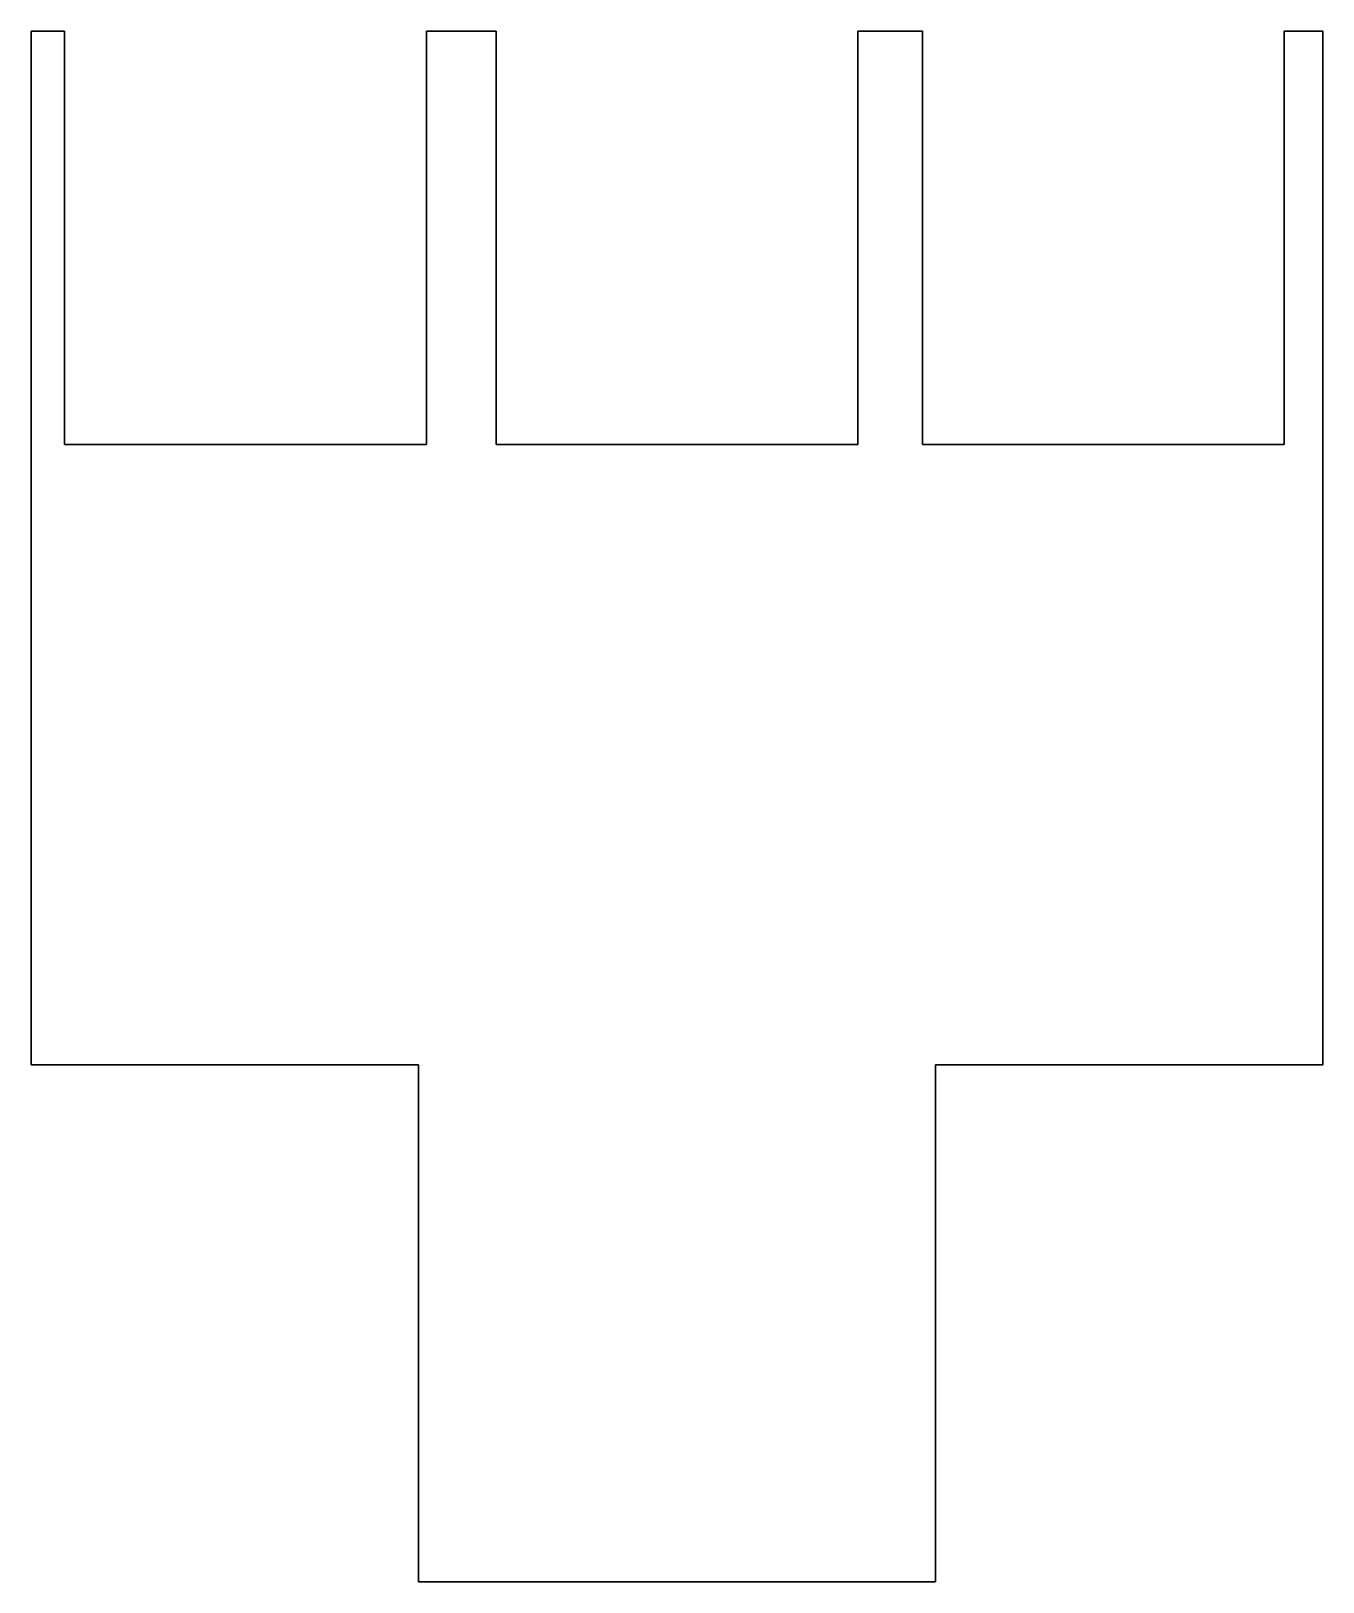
# Model space of a CAD drawing. Header units: millimetres. Extents: x -125 to 125, y -200 to 100.
import ezdxf

# ---------------------------------------------------------------- set-up
doc = ezdxf.new("R2010")
doc.units = ezdxf.units.MM
doc.layers.get('0').update_dxf_attribs({"linetype": 'CONTINUOUS'})

msp = doc.modelspace()

# ---------------------------------------------------------------- linework, layer by layer
for p, q in [((-125, -100, -5), (-125, 100, -5)), ((-125, 100, -5), (-118.5, 100, -5)), ((-118.5, 100, -5), (-118.5, 20, -5)), ((-48.5, 20, -5), (-48.5, 100, -5)), ((-48.5, 100, -5), (-35, 100, -5)), ((-35, 100, -5), (-35, 20, -5)), ((35, 20, -5), (35, 100, -5)), ((35, 100, -5), (47.5, 100, -5)), ((47.5, 100, -5), (47.5, 20, -5)), ((117.5, 20, -5), (117.5, 100, -5)), ((117.5, 100, -5), (125, 100, -5)), ((125, 100, -5), (125, -100, -5)), ((-118.5, 20, -5), (-48.5, 20, -5)), ((-35, 20, -5), (35, 20, -5)), ((47.5, 20, -5), (117.5, 20, -5)), ((-50, -100, -5), (-125, -100, -5)), ((-50, -200, -5), (-50, -100, -5)), ((125, -100, -5), (50, -100, -5)), ((50, -100, -5), (50, -200, -5)), ((50, -200, -5), (-50, -200, -5))]:
    msp.add_line(p, q)
msp.add_lwpolyline([(-50, -100), (-50, -200), (50, -200), (50, -100), (125, -100), (125, 100), (117.5, 100), (117.5, 20), (47.5, 20), (47.5, 100), (35, 100), (35, 20), (-35, 20), (-35, 100), (-48.5, 100), (-48.5, 20), (-118.5, 20), (-118.5, 100), (-125, 100), (-125, -100)], close=True)

doc.saveas('drawing.dxf')
